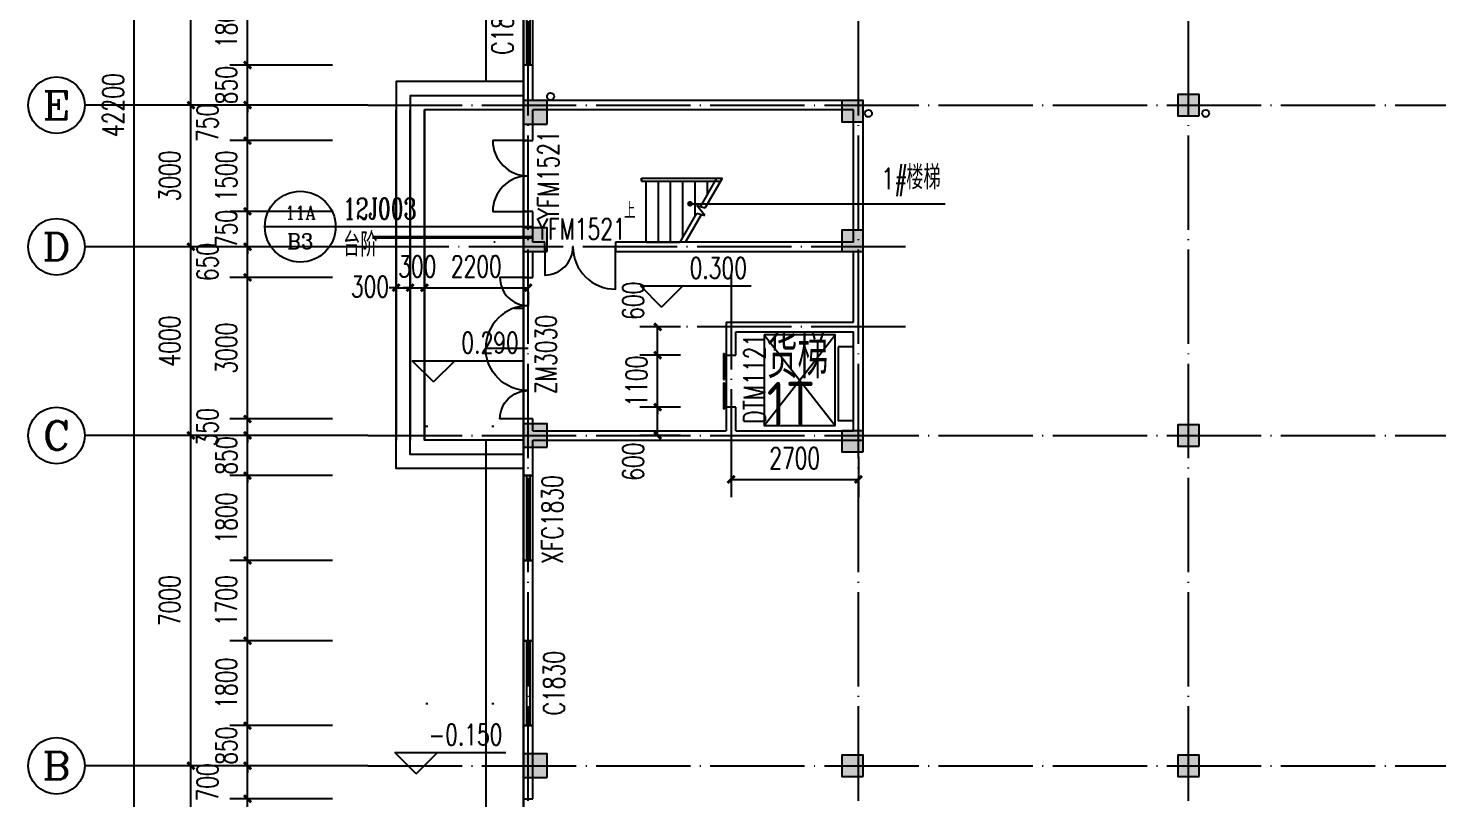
# Model space of a CAD drawing. Extents: x -4747 to 1060961, y -766984 to 396631.
# Drawn here: x 467945 to 497830, y -363 to 15968 of the extents above; entities that cross this region are included whole.
import ezdxf
from ezdxf.enums import TextEntityAlignment as Align

# ---------------------------------------------------------------- set-up
doc = ezdxf.new("R2010")
doc.units = 0
doc.header["$LTSCALE"] = 1000
doc.header["$MEASUREMENT"] = 0
doc.linetypes.add('DOTE', pattern=[2.42, 2, -0.2, 0.02, -0.2])
doc.layers.get('0').update_dxf_attribs({"linetype": 'CONTINUOUS'})
doc.layers.get('DEFPOINTS').update_dxf_attribs({"linetype": 'CONTINUOUS'})
for name, color, linetype in [('AXIS', 3, 'CONTINUOUS'), ('AXIS_TEXT', 7, 'CONTINUOUS'), ('DIM_ELEV', 3, 'CONTINUOUS'), ('DIM_IDEN', 3, 'CONTINUOUS'), ('DIM_LEAD', 3, 'CONTINUOUS'), ('DIM_SYMB', 3, 'CONTINUOUS'), ('DOTE', 1, 'DOTE'), ('PUB_DIM', 3, 'CONTINUOUS'), ('PUB_TEXT', 7, 'CONTINUOUS'), ('STAIR', 2, 'CONTINUOUS'), ('WALL', 6, 'CONTINUOUS'), ('WINDOW', 4, 'CONTINUOUS'), ('WINDOW_TEXT', 7, 'CONTINUOUS'), ('剖面填充', 147, 'CONTINUOUS'), ('散水', 2, 'CONTINUOUS'), ('柱', 2, 'CONTINUOUS'), ('柱涂实', 54, 'CONTINUOUS'), ('栏杆', 56, 'CONTINUOUS'), ('立面轮廓线', 3, 'CONTINUOUS'), ('雨水管', 2, 'CONTINUOUS'), ('面积计算', 7, 'CONTINUOUS')]:
    doc.layers.add(name, color=color, linetype=linetype)
doc.styles.add('_TCH_AXIS', font='COMPLEX', dxfattribs={"bigfont": 'GBCBIG'})
doc.styles.add('_TCH_DIM', font='SIMPLEX', dxfattribs={"bigfont": 'GBCBIG'})
doc.styles.add('_TCH_LABEL', font='COMPLEX', dxfattribs={"bigfont": 'GBCBIG'})
doc.styles.add('_TCH_WINDOW', font='SIMPLEX', dxfattribs={"height": 3.5, "bigfont": 'GBCBIG'})
doc.styles.add('COMPLEX', font='complex_.ttf')
doc.styles.add('DIM_FONT', font='SIMPLEX', dxfattribs={"width": 0.7, "bigfont": 'GBCBIG'})
doc.styles.get("Standard").update_dxf_attribs({"font": 'gbenor.shx', "bigfont": 'gbcbig.shx'})
doc.dimstyles.new('DIMN150', dxfattribs={"dimscale": 1.5, "dimtxt": 300, "dimasz": 100, "dimexe": 250, "dimexo": 300, "dimgap": 150, "dimtad": 1, "dimdec": 0, "dimzin": 0, "dimtxsty": 'DIM_FONT', "dimblk": 'ARCHTICK', "dimcen": 0.09, "dimclrt": 7, "dimazin": 3, "dimtfac": 1, "dimtdec": 0, "dimtix": 1, "dimtmove": 0, "dimatfit": 3, "dimtolj": 1, "dimtzin": 0})

# ---------------------------------------------------------------- blocks, each defined once
blk = doc.blocks.new('A$C22EA1380')
at = {"layer": '柱涂实'}
for points in [[(14325, 20875), (14325, 21325), (13875, 21325), (13875, 20875)], [(500, 20700), (500, 21200), (0, 21200), (0, 20700)], [(7200, 20750), (7200, 21200), (6750, 21200), (6750, 20750)], [(500, 18000), (500, 18500), (0, 18500), (0, 18000)], [(7200, 18000), (7200, 18450), (6750, 18450), (6750, 18000)], [(500, 13850), (500, 14350), (0, 14350), (0, 13850)], [(7200, 13750), (7200, 14200), (6750, 14200), (6750, 13750)], [(14325, 13875), (14325, 14325), (13875, 14325), (13875, 13875)], [(500, 6850), (500, 7350), (0, 7350), (0, 6850)], [(7200, 6875), (7200, 7325), (6750, 7325), (6750, 6875)], [(14325, 6875), (14325, 7325), (13875, 7325), (13875, 6875)]]:
    blk.add_hatch(color=256, dxfattribs=at).paths.add_polyline_path(points)
at = {"layer": '柱'}
for points in [[(14325, 20875), (14325, 21325), (13875, 21325), (13875, 20875)], [(500, 20700), (500, 21200), (0, 21200), (0, 20700)], [(7200, 20750), (7200, 21200), (6750, 21200), (6750, 20750)], [(500, 18000), (500, 18500), (0, 18500), (0, 18000)], [(7200, 18000), (7200, 18450), (6750, 18450), (6750, 18000)], [(500, 13850), (500, 14350), (0, 14350), (0, 13850)], [(7200, 13750), (7200, 14200), (6750, 14200), (6750, 13750)], [(14325, 13875), (14325, 14325), (13875, 14325), (13875, 13875)], [(500, 6850), (500, 7350), (0, 7350), (0, 6850)], [(7200, 6875), (7200, 7325), (6750, 7325), (6750, 6875)], [(14325, 6875), (14325, 7325), (13875, 7325), (13875, 6875)]]:
    blk.add_lwpolyline(points, close=True, dxfattribs=at)
at = {"layer": '柱涂实', "linetype": 'CONTINUOUS'}
for points in [[(14325, 20875), (14325, 21325), (13875, 21325), (13875, 20875)], [(500, 20700), (500, 21200), (0, 21200), (0, 20700)], [(7200, 20750), (7200, 21200), (6750, 21200), (6750, 20750)], [(500, 18000), (500, 18500), (0, 18500), (0, 18000)], [(7200, 18000), (7200, 18450), (6750, 18450), (6750, 18000)], [(500, 13850), (500, 14350), (0, 14350), (0, 13850)], [(7200, 13750), (7200, 14200), (6750, 14200), (6750, 13750)], [(14325, 13875), (14325, 14325), (13875, 14325), (13875, 13875)], [(500, 6850), (500, 7350), (0, 7350), (0, 6850)], [(7200, 6875), (7200, 7325), (6750, 7325), (6750, 6875)], [(14325, 6875), (14325, 7325), (13875, 7325), (13875, 6875)]]:
    blk.add_lwpolyline(points, close=True, dxfattribs=at)
blk = doc.blocks.new('_ARCHTICK')
at = {"color": 0, "linetype": 'BYBLOCK', "const_width": 0.4}
blk.add_lwpolyline([(-0.5, -0.5), (0.5, 0.5)], dxfattribs=at)
blk = doc.blocks.new('*D972')
at = {"layer": 'DEFPOINTS', "color": 0}
for p in [(475745, 10832), (476045, 10832), (476045, 10469)]:
    blk.add_point(p, dxfattribs=at)
at = {"layer": 'PUB_DIM', "color": 0}
for p, q in [((475745, 10469), (475595, 10469)), ((475745, 10469), (476045, 10469)), ((476045, 10469), (476195, 10469)), ((475745, 10382), (475745, 10094)), ((476045, 10382), (476045, 10094))]:
    blk.add_line(p, q, dxfattribs=at)
at = {"layer": 'PUB_DIM', "color": 0, "xscale": 150, "yscale": 150, "zscale": 150}
blk.add_blockref('_ARCHTICK', (475745, 10469), dxfattribs=at)
at = {"layer": 'PUB_DIM', "color": 0, "xscale": 150, "yscale": 150, "zscale": 150, "rotation": 180}
blk.add_blockref('_ARCHTICK', (476045, 10469), dxfattribs=at)
at = {"layer": 'PUB_DIM', "color": 7, "insert": (475190, 10490), "char_height": 450, "attachment_point": 5, "style": 'DIM_FONT'}
blk.add_mtext('\\A1;300', dxfattribs=at)
blk = doc.blocks.new('*D973')
at = {"layer": 'DEFPOINTS', "color": 0}
for p in [(476045, 10832), (476345, 10832), (476345, 10469)]:
    blk.add_point(p, dxfattribs=at)
at = {"layer": 'PUB_DIM', "color": 0}
for p, q in [((476045, 10469), (475895, 10469)), ((476045, 10469), (476345, 10469)), ((476345, 10469), (476495, 10469)), ((476045, 10382), (476045, 10094)), ((476345, 10382), (476345, 10094))]:
    blk.add_line(p, q, dxfattribs=at)
at = {"layer": 'PUB_DIM', "color": 0, "xscale": 150, "yscale": 150, "zscale": 150}
blk.add_blockref('_ARCHTICK', (476045, 10469), dxfattribs=at)
at = {"layer": 'PUB_DIM', "color": 0, "xscale": 150, "yscale": 150, "zscale": 150, "rotation": 180}
blk.add_blockref('_ARCHTICK', (476345, 10469), dxfattribs=at)
at = {"layer": 'PUB_DIM', "color": 7, "insert": (476195, 10919), "char_height": 450, "attachment_point": 5, "style": 'DIM_FONT'}
blk.add_mtext('\\A1;300', dxfattribs=at)
blk = doc.blocks.new('*D974')
at = {"layer": 'DEFPOINTS', "color": 0}
for p in [(476345, 10832), (478545, 10832), (478545, 10469)]:
    blk.add_point(p, dxfattribs=at)
at = {"layer": 'PUB_DIM', "color": 0}
for p, q in [((476345, 10469), (478545, 10469)), ((476345, 10382), (476345, 10094)), ((478545, 10382), (478545, 10094))]:
    blk.add_line(p, q, dxfattribs=at)
at = {"layer": 'PUB_DIM', "color": 0, "xscale": 150, "yscale": 150, "zscale": 150, "rotation": 180}
blk.add_blockref('_ARCHTICK', (476345, 10469), dxfattribs=at)
at = {"layer": 'PUB_DIM', "color": 0, "xscale": 150, "yscale": 150, "zscale": 150}
blk.add_blockref('_ARCHTICK', (478545, 10469), dxfattribs=at)
at = {"layer": 'PUB_DIM', "color": 7, "insert": (477445, 10919), "char_height": 450, "attachment_point": 5, "style": 'DIM_FONT'}
blk.add_mtext('\\A1;2200', dxfattribs=at)
blk = doc.blocks.new('*D1470')
at = {"layer": 'DEFPOINTS', "color": 0}
for p in [(472595, -363), (474845, -363), (474845, -2163)]:
    blk.add_point(p, dxfattribs=at)
at = {"layer": 'PUB_DIM', "color": 0}
for p, q in [((474395, -363), (472220, -363)), ((472595, -2163), (472595, -363)), ((474395, -2163), (472220, -2163))]:
    blk.add_line(p, q, dxfattribs=at)
at = {"layer": 'PUB_DIM', "color": 0, "xscale": 150, "yscale": 150, "zscale": 150}
for p, rotation in [((472595, -363), 90), ((472595, -2163), 270)]:
    blk.add_blockref('_ARCHTICK', p, dxfattribs=dict(at, rotation=rotation))
at = {"layer": 'PUB_DIM', "color": 7, "insert": (472145, -1263), "char_height": 450, "attachment_point": 5, "rotation": 90, "style": 'DIM_FONT'}
blk.add_mtext('\\A1;1800', dxfattribs=at)
blk = doc.blocks.new('*D1471')
at = {"layer": 'DEFPOINTS', "color": 0}
for p in [(472595, 337), (474845, 337), (474845, -363)]:
    blk.add_point(p, dxfattribs=at)
at = {"layer": 'PUB_DIM', "color": 0}
for p, q in [((474395, 337), (472220, 337)), ((472595, -363), (472595, 337)), ((474395, -363), (472220, -363))]:
    blk.add_line(p, q, dxfattribs=at)
at = {"layer": 'PUB_DIM', "color": 0, "xscale": 150, "yscale": 150, "zscale": 150}
for p, rotation in [((472595, 337), 90), ((472595, -363), 270)]:
    blk.add_blockref('_ARCHTICK', p, dxfattribs=dict(at, rotation=rotation))
at = {"layer": 'PUB_DIM', "color": 7, "insert": (471744, -13), "char_height": 450, "attachment_point": 5, "rotation": 90, "style": 'DIM_FONT'}
blk.add_mtext('\\A1;700', dxfattribs=at)
blk = doc.blocks.new('*D1472')
at = {"layer": 'DEFPOINTS', "color": 0}
for p in [(472595, 1187), (474845, 1187), (474845, 337)]:
    blk.add_point(p, dxfattribs=at)
at = {"layer": 'PUB_DIM', "color": 0}
for p, q in [((472595, 1187), (472595, 1337)), ((474395, 1187), (472220, 1187)), ((472595, 337), (472595, 1187)), ((474395, 337), (472220, 337)), ((472595, 337), (472595, 187))]:
    blk.add_line(p, q, dxfattribs=at)
at = {"layer": 'PUB_DIM', "color": 0, "xscale": 150, "yscale": 150, "zscale": 150}
for p, rotation in [((472595, 1187), 270), ((472595, 337), 90)]:
    blk.add_blockref('_ARCHTICK', p, dxfattribs=dict(at, rotation=rotation))
at = {"layer": 'PUB_DIM', "color": 7, "insert": (472145, 762), "char_height": 450, "attachment_point": 5, "rotation": 90, "style": 'DIM_FONT'}
blk.add_mtext('\\A1;850', dxfattribs=at)
blk = doc.blocks.new('*D1473')
at = {"layer": 'DEFPOINTS', "color": 0}
for p in [(472595, 2987), (474845, 2987), (474845, 1187)]:
    blk.add_point(p, dxfattribs=at)
at = {"layer": 'PUB_DIM', "color": 0}
for p, q in [((474395, 2987), (472220, 2987)), ((472595, 1187), (472595, 2987)), ((474395, 1187), (472220, 1187))]:
    blk.add_line(p, q, dxfattribs=at)
at = {"layer": 'PUB_DIM', "color": 0, "xscale": 150, "yscale": 150, "zscale": 150}
for p, rotation in [((472595, 2987), 90), ((472595, 1187), 270)]:
    blk.add_blockref('_ARCHTICK', p, dxfattribs=dict(at, rotation=rotation))
at = {"layer": 'PUB_DIM', "color": 7, "insert": (472145, 2087), "char_height": 450, "attachment_point": 5, "rotation": 90, "style": 'DIM_FONT'}
blk.add_mtext('\\A1;1800', dxfattribs=at)
blk = doc.blocks.new('*D1474')
at = {"layer": 'DEFPOINTS', "color": 0}
for p in [(472595, 4687), (474845, 4687), (474845, 2987)]:
    blk.add_point(p, dxfattribs=at)
at = {"layer": 'PUB_DIM', "color": 0}
for p, q in [((474395, 4687), (472220, 4687)), ((472595, 2987), (472595, 4687)), ((474395, 2987), (472220, 2987))]:
    blk.add_line(p, q, dxfattribs=at)
at = {"layer": 'PUB_DIM', "color": 0, "xscale": 150, "yscale": 150, "zscale": 150}
for p, rotation in [((472595, 4687), 90), ((472595, 2987), 270)]:
    blk.add_blockref('_ARCHTICK', p, dxfattribs=dict(at, rotation=rotation))
at = {"layer": 'PUB_DIM', "color": 7, "insert": (472145, 3837), "char_height": 450, "attachment_point": 5, "rotation": 90, "style": 'DIM_FONT'}
blk.add_mtext('\\A1;1700', dxfattribs=at)
blk = doc.blocks.new('*D1475')
at = {"layer": 'DEFPOINTS', "color": 0}
for p in [(472595, 6487), (474845, 6487), (474845, 4687)]:
    blk.add_point(p, dxfattribs=at)
at = {"layer": 'PUB_DIM', "color": 0}
for p, q in [((474395, 6487), (472220, 6487)), ((472595, 4687), (472595, 6487)), ((474395, 4687), (472220, 4687))]:
    blk.add_line(p, q, dxfattribs=at)
at = {"layer": 'PUB_DIM', "color": 0, "xscale": 150, "yscale": 150, "zscale": 150}
for p, rotation in [((472595, 6487), 90), ((472595, 4687), 270)]:
    blk.add_blockref('_ARCHTICK', p, dxfattribs=dict(at, rotation=rotation))
at = {"layer": 'PUB_DIM', "color": 7, "insert": (472145, 5587), "char_height": 450, "attachment_point": 5, "rotation": 90, "style": 'DIM_FONT'}
blk.add_mtext('\\A1;1800', dxfattribs=at)
blk = doc.blocks.new('*D1476')
at = {"layer": 'DEFPOINTS', "color": 0}
for p in [(472595, 7337), (474845, 7337), (474845, 6487)]:
    blk.add_point(p, dxfattribs=at)
at = {"layer": 'PUB_DIM', "color": 0}
for p, q in [((472595, 7337), (472595, 7487)), ((474395, 7337), (472220, 7337)), ((472595, 6487), (472595, 7337)), ((474395, 6487), (472220, 6487)), ((472595, 6487), (472595, 6337))]:
    blk.add_line(p, q, dxfattribs=at)
at = {"layer": 'PUB_DIM', "color": 0, "xscale": 150, "yscale": 150, "zscale": 150}
for p, rotation in [((472595, 7337), 270), ((472595, 6487), 90)]:
    blk.add_blockref('_ARCHTICK', p, dxfattribs=dict(at, rotation=rotation))
at = {"layer": 'PUB_DIM', "color": 7, "insert": (472145, 6912), "char_height": 450, "attachment_point": 5, "rotation": 90, "style": 'DIM_FONT'}
blk.add_mtext('\\A1;850', dxfattribs=at)
blk = doc.blocks.new('*D1477')
at = {"layer": 'DEFPOINTS', "color": 0}
for p in [(472595, 7687), (474845, 7687), (474845, 7337)]:
    blk.add_point(p, dxfattribs=at)
at = {"layer": 'PUB_DIM', "color": 0}
for p, q in [((472595, 7687), (472595, 7837)), ((474395, 7687), (472220, 7687)), ((472595, 7337), (472595, 7687)), ((474395, 7337), (472220, 7337)), ((472595, 7337), (472595, 7187))]:
    blk.add_line(p, q, dxfattribs=at)
at = {"layer": 'PUB_DIM', "color": 0, "xscale": 150, "yscale": 150, "zscale": 150}
for p, rotation in [((472595, 7687), 270), ((472595, 7337), 90)]:
    blk.add_blockref('_ARCHTICK', p, dxfattribs=dict(at, rotation=rotation))
at = {"layer": 'PUB_DIM', "color": 7, "insert": (471744, 7512), "char_height": 450, "attachment_point": 5, "rotation": 90, "style": 'DIM_FONT'}
blk.add_mtext('\\A1;350', dxfattribs=at)
blk = doc.blocks.new('*D1478')
at = {"layer": 'DEFPOINTS', "color": 0}
for p in [(472595, 10687), (474845, 10687), (474845, 7687)]:
    blk.add_point(p, dxfattribs=at)
at = {"layer": 'PUB_DIM', "color": 0}
for p, q in [((474395, 10687), (472220, 10687)), ((472595, 7687), (472595, 10687)), ((474395, 7687), (472220, 7687))]:
    blk.add_line(p, q, dxfattribs=at)
at = {"layer": 'PUB_DIM', "color": 0, "xscale": 150, "yscale": 150, "zscale": 150}
for p, rotation in [((472595, 10687), 90), ((472595, 7687), 270)]:
    blk.add_blockref('_ARCHTICK', p, dxfattribs=dict(at, rotation=rotation))
at = {"layer": 'PUB_DIM', "color": 7, "insert": (472145, 9187), "char_height": 450, "attachment_point": 5, "rotation": 90, "style": 'DIM_FONT'}
blk.add_mtext('\\A1;3000', dxfattribs=at)
blk = doc.blocks.new('*D1479')
at = {"layer": 'DEFPOINTS', "color": 0}
for p in [(472595, 11337), (474845, 11337), (474845, 10687)]:
    blk.add_point(p, dxfattribs=at)
at = {"layer": 'PUB_DIM', "color": 0}
for p, q in [((474395, 11337), (472220, 11337)), ((472595, 10687), (472595, 11337)), ((474395, 10687), (472220, 10687))]:
    blk.add_line(p, q, dxfattribs=at)
at = {"layer": 'PUB_DIM', "color": 0, "xscale": 150, "yscale": 150, "zscale": 150}
for p, rotation in [((472595, 11337), 90), ((472595, 10687), 270)]:
    blk.add_blockref('_ARCHTICK', p, dxfattribs=dict(at, rotation=rotation))
at = {"layer": 'PUB_DIM', "color": 7, "insert": (471744, 11012), "char_height": 450, "attachment_point": 5, "rotation": 90, "style": 'DIM_FONT'}
blk.add_mtext('\\A1;650', dxfattribs=at)
blk = doc.blocks.new('*D1480')
at = {"layer": 'DEFPOINTS', "color": 0}
for p in [(472595, 12087), (474845, 12087), (474845, 11337)]:
    blk.add_point(p, dxfattribs=at)
at = {"layer": 'PUB_DIM', "color": 0}
for p, q in [((474395, 12087), (472220, 12087)), ((472595, 12087), (472595, 12237)), ((472595, 11337), (472595, 12087)), ((474395, 11337), (472220, 11337)), ((472595, 11337), (472595, 11187))]:
    blk.add_line(p, q, dxfattribs=at)
at = {"layer": 'PUB_DIM', "color": 0, "xscale": 150, "yscale": 150, "zscale": 150}
for p, rotation in [((472595, 12087), 270), ((472595, 11337), 90)]:
    blk.add_blockref('_ARCHTICK', p, dxfattribs=dict(at, rotation=rotation))
at = {"layer": 'PUB_DIM', "color": 7, "insert": (472145, 11712), "char_height": 450, "attachment_point": 5, "rotation": 90, "style": 'DIM_FONT'}
blk.add_mtext('\\A1;750', dxfattribs=at)
blk = doc.blocks.new('*D1481')
at = {"layer": 'DEFPOINTS', "color": 0}
for p in [(472595, 13587), (474845, 13587), (474845, 12087)]:
    blk.add_point(p, dxfattribs=at)
at = {"layer": 'PUB_DIM', "color": 0}
for p, q in [((474395, 13587), (472220, 13587)), ((472595, 12087), (472595, 13587)), ((474395, 12087), (472220, 12087))]:
    blk.add_line(p, q, dxfattribs=at)
at = {"layer": 'PUB_DIM', "color": 0, "xscale": 150, "yscale": 150, "zscale": 150}
for p, rotation in [((472595, 13587), 90), ((472595, 12087), 270)]:
    blk.add_blockref('_ARCHTICK', p, dxfattribs=dict(at, rotation=rotation))
at = {"layer": 'PUB_DIM', "color": 7, "insert": (472145, 12837), "char_height": 450, "attachment_point": 5, "rotation": 90, "style": 'DIM_FONT'}
blk.add_mtext('\\A1;1500', dxfattribs=at)
blk = doc.blocks.new('*D1482')
at = {"layer": 'DEFPOINTS', "color": 0}
for p in [(472595, 14337), (474845, 14337), (474845, 13587)]:
    blk.add_point(p, dxfattribs=at)
at = {"layer": 'PUB_DIM', "color": 0}
for p, q in [((474395, 14337), (472220, 14337)), ((472595, 13587), (472595, 14337)), ((474395, 13587), (472220, 13587))]:
    blk.add_line(p, q, dxfattribs=at)
at = {"layer": 'PUB_DIM', "color": 0, "xscale": 150, "yscale": 150, "zscale": 150}
for p, rotation in [((472595, 14337), 90), ((472595, 13587), 270)]:
    blk.add_blockref('_ARCHTICK', p, dxfattribs=dict(at, rotation=rotation))
at = {"layer": 'PUB_DIM', "color": 7, "insert": (471744, 13962), "char_height": 450, "attachment_point": 5, "rotation": 90, "style": 'DIM_FONT'}
blk.add_mtext('\\A1;750', dxfattribs=at)
blk = doc.blocks.new('*D1483')
at = {"layer": 'DEFPOINTS', "color": 0}
for p in [(472595, 15187), (474845, 15187), (474845, 14337)]:
    blk.add_point(p, dxfattribs=at)
at = {"layer": 'PUB_DIM', "color": 0}
for p, q in [((472595, 15187), (472595, 15337)), ((474395, 15187), (472220, 15187)), ((472595, 14337), (472595, 15187)), ((474395, 14337), (472220, 14337)), ((472595, 14337), (472595, 14187))]:
    blk.add_line(p, q, dxfattribs=at)
at = {"layer": 'PUB_DIM', "color": 0, "xscale": 150, "yscale": 150, "zscale": 150}
for p, rotation in [((472595, 15187), 270), ((472595, 14337), 90)]:
    blk.add_blockref('_ARCHTICK', p, dxfattribs=dict(at, rotation=rotation))
at = {"layer": 'PUB_DIM', "color": 7, "insert": (472145, 14762), "char_height": 450, "attachment_point": 5, "rotation": 90, "style": 'DIM_FONT'}
blk.add_mtext('\\A1;850', dxfattribs=at)
blk = doc.blocks.new('*D1484')
at = {"layer": 'DEFPOINTS', "color": 0}
for p in [(472595, 16987), (474845, 16987), (474845, 15187)]:
    blk.add_point(p, dxfattribs=at)
at = {"layer": 'PUB_DIM', "color": 0}
for p, q in [((474395, 16987), (472220, 16987)), ((472595, 15187), (472595, 16987)), ((474395, 15187), (472220, 15187))]:
    blk.add_line(p, q, dxfattribs=at)
at = {"layer": 'PUB_DIM', "color": 0, "xscale": 150, "yscale": 150, "zscale": 150}
for p, rotation in [((472595, 16987), 90), ((472595, 15187), 270)]:
    blk.add_blockref('_ARCHTICK', p, dxfattribs=dict(at, rotation=rotation))
at = {"layer": 'PUB_DIM', "color": 7, "insert": (472145, 16087), "char_height": 450, "attachment_point": 5, "rotation": 90, "style": 'DIM_FONT'}
blk.add_mtext('\\A1;1800', dxfattribs=at)
blk = doc.blocks.new('*D1577')
at = {"layer": 'AXIS', "color": 0}
for p, q in [((474695, 337), (471020, 337)), ((471395, -6663), (471395, 337)), ((474695, -6663), (471020, -6663))]:
    blk.add_line(p, q, dxfattribs=at)
at = {"layer": 'DEFPOINTS', "color": 0}
for p in [(471395, 337), (475145, 337), (475145, -6663)]:
    blk.add_point(p, dxfattribs=at)
at = {"layer": 'AXIS', "color": 0, "xscale": 150, "yscale": 150, "zscale": 150}
for p, rotation in [((471395, 337), 90), ((471395, -6663), 270)]:
    blk.add_blockref('_ARCHTICK', p, dxfattribs=dict(at, rotation=rotation))
at = {"layer": 'AXIS', "color": 7, "insert": (470945, -3163), "char_height": 450, "attachment_point": 5, "rotation": 90, "style": 'DIM_FONT'}
blk.add_mtext('\\A1;7000', dxfattribs=at)
blk = doc.blocks.new('*D1578')
at = {"layer": 'AXIS', "color": 0}
for p, q in [((474695, 7337), (471020, 7337)), ((471395, 337), (471395, 7337)), ((474695, 337), (471020, 337))]:
    blk.add_line(p, q, dxfattribs=at)
at = {"layer": 'DEFPOINTS', "color": 0}
for p in [(471395, 7337), (475145, 7337), (475145, 337)]:
    blk.add_point(p, dxfattribs=at)
at = {"layer": 'AXIS', "color": 0, "xscale": 150, "yscale": 150, "zscale": 150}
for p, rotation in [((471395, 7337), 90), ((471395, 337), 270)]:
    blk.add_blockref('_ARCHTICK', p, dxfattribs=dict(at, rotation=rotation))
at = {"layer": 'AXIS', "color": 7, "insert": (470945, 3837), "char_height": 450, "attachment_point": 5, "rotation": 90, "style": 'DIM_FONT'}
blk.add_mtext('\\A1;7000', dxfattribs=at)
blk = doc.blocks.new('*D1579')
at = {"layer": 'AXIS', "color": 0}
for p, q in [((474695, 11337), (471020, 11337)), ((471395, 7337), (471395, 11337)), ((474695, 7337), (471020, 7337))]:
    blk.add_line(p, q, dxfattribs=at)
at = {"layer": 'DEFPOINTS', "color": 0}
for p in [(471395, 11337), (475145, 11337), (475145, 7337)]:
    blk.add_point(p, dxfattribs=at)
at = {"layer": 'AXIS', "color": 0, "xscale": 150, "yscale": 150, "zscale": 150}
for p, rotation in [((471395, 11337), 90), ((471395, 7337), 270)]:
    blk.add_blockref('_ARCHTICK', p, dxfattribs=dict(at, rotation=rotation))
at = {"layer": 'AXIS', "color": 7, "insert": (470945, 9337), "char_height": 450, "attachment_point": 5, "rotation": 90, "style": 'DIM_FONT'}
blk.add_mtext('\\A1;4000', dxfattribs=at)
blk = doc.blocks.new('*D1580')
at = {"layer": 'AXIS', "color": 0}
for p, q in [((474695, 14337), (471020, 14337)), ((471395, 11337), (471395, 14337)), ((474695, 11337), (471020, 11337))]:
    blk.add_line(p, q, dxfattribs=at)
at = {"layer": 'DEFPOINTS', "color": 0}
for p in [(471395, 14337), (475145, 14337), (475145, 11337)]:
    blk.add_point(p, dxfattribs=at)
at = {"layer": 'AXIS', "color": 0, "xscale": 150, "yscale": 150, "zscale": 150}
for p, rotation in [((471395, 14337), 90), ((471395, 11337), 270)]:
    blk.add_blockref('_ARCHTICK', p, dxfattribs=dict(at, rotation=rotation))
at = {"layer": 'AXIS', "color": 7, "insert": (470945, 12837), "char_height": 450, "attachment_point": 5, "rotation": 90, "style": 'DIM_FONT'}
blk.add_mtext('\\A1;3000', dxfattribs=at)
blk = doc.blocks.new('*D1581')
at = {"layer": 'AXIS', "color": 0}
for p, q in [((474695, 21337), (471020, 21337)), ((471395, 14337), (471395, 21337)), ((474695, 14337), (471020, 14337))]:
    blk.add_line(p, q, dxfattribs=at)
at = {"layer": 'DEFPOINTS', "color": 0}
for p in [(471395, 21337), (475145, 21337), (475145, 14337)]:
    blk.add_point(p, dxfattribs=at)
at = {"layer": 'AXIS', "color": 0, "xscale": 150, "yscale": 150, "zscale": 150}
for p, rotation in [((471395, 21337), 90), ((471395, 14337), 270)]:
    blk.add_blockref('_ARCHTICK', p, dxfattribs=dict(at, rotation=rotation))
at = {"layer": 'AXIS', "color": 7, "insert": (470945, 17837), "char_height": 450, "attachment_point": 5, "rotation": 90, "style": 'DIM_FONT'}
blk.add_mtext('\\A1;7000', dxfattribs=at)
blk = doc.blocks.new('*D1585')
at = {"layer": 'AXIS', "color": 0}
for p, q in [((474395, 35437), (469820, 35437)), ((470195, -6763), (470195, 35437)), ((474395, -6763), (469820, -6763))]:
    blk.add_line(p, q, dxfattribs=at)
at = {"layer": 'DEFPOINTS', "color": 0}
for p in [(470195, 35437), (474845, 35437), (474845, -6763)]:
    blk.add_point(p, dxfattribs=at)
at = {"layer": 'AXIS', "color": 0, "xscale": 150, "yscale": 150, "zscale": 150}
for p, rotation in [((470195, 35437), 90), ((470195, -6763), 270)]:
    blk.add_blockref('_ARCHTICK', p, dxfattribs=dict(at, rotation=rotation))
at = {"layer": 'AXIS', "color": 7, "insert": (469745, 14337), "char_height": 450, "attachment_point": 5, "rotation": 90, "style": 'DIM_FONT'}
blk.add_mtext('\\A1;42200', dxfattribs=at)
blk = doc.blocks.new('*D1621')
at = {"layer": 'DEFPOINTS', "color": 0}
for p in [(482845, 7337), (485545, 7337), (485545, 6407)]:
    blk.add_point(p, dxfattribs=at)
at = {"layer": 'PUB_DIM', "color": 0}
for p, q in [((482845, 6887), (482845, 6032)), ((485545, 6887), (485545, 6032)), ((482845, 6407), (485545, 6407))]:
    blk.add_line(p, q, dxfattribs=at)
at = {"layer": 'PUB_DIM', "color": 0, "xscale": 150, "yscale": 150, "zscale": 150, "rotation": 180}
blk.add_blockref('_ARCHTICK', (482845, 6407), dxfattribs=at)
at = {"layer": 'PUB_DIM', "color": 0, "xscale": 150, "yscale": 150, "zscale": 150}
blk.add_blockref('_ARCHTICK', (485545, 6407), dxfattribs=at)
at = {"layer": 'PUB_DIM', "color": 7, "insert": (484195, 6857), "char_height": 450, "attachment_point": 5, "style": 'DIM_FONT'}
blk.add_mtext('\\A1;2700', dxfattribs=at)
blk = doc.blocks.new('*D1622')
at = {"layer": 'DEFPOINTS', "color": 0}
for p in [(481290, 7937), (482227, 7937), (482227, 7337)]:
    blk.add_point(p, dxfattribs=at)
at = {"layer": 'PUB_DIM', "color": 0}
for p, q in [((481777, 7937), (480915, 7937)), ((481290, 7337), (481290, 7937)), ((481777, 7337), (480915, 7337))]:
    blk.add_line(p, q, dxfattribs=at)
at = {"layer": 'PUB_DIM', "color": 0, "xscale": 150, "yscale": 150, "zscale": 150}
for p, rotation in [((481290, 7937), 90), ((481290, 7337), 270)]:
    blk.add_blockref('_ARCHTICK', p, dxfattribs=dict(at, rotation=rotation))
at = {"layer": 'PUB_DIM', "color": 7, "insert": (480773, 6782), "char_height": 450, "attachment_point": 5, "rotation": 90, "style": 'DIM_FONT'}
blk.add_mtext('\\A1;600', dxfattribs=at)
blk = doc.blocks.new('*D1623')
at = {"layer": 'DEFPOINTS', "color": 0}
for p in [(481290, 9037), (482227, 9037), (482227, 7937)]:
    blk.add_point(p, dxfattribs=at)
at = {"layer": 'PUB_DIM', "color": 0}
for p, q in [((481777, 9037), (480915, 9037)), ((481290, 9037), (481290, 9187)), ((481290, 7937), (481290, 9037)), ((481777, 7937), (480915, 7937)), ((481290, 7937), (481290, 7787))]:
    blk.add_line(p, q, dxfattribs=at)
at = {"layer": 'PUB_DIM', "color": 0, "xscale": 150, "yscale": 150, "zscale": 150}
for p, rotation in [((481290, 9037), 270), ((481290, 7937), 90)]:
    blk.add_blockref('_ARCHTICK', p, dxfattribs=dict(at, rotation=rotation))
at = {"layer": 'PUB_DIM', "color": 7, "insert": (480840, 8487), "char_height": 450, "attachment_point": 5, "rotation": 90, "style": 'DIM_FONT'}
blk.add_mtext('\\A1;1100', dxfattribs=at)
blk = doc.blocks.new('*D1624')
at = {"layer": 'DEFPOINTS', "color": 0}
for p in [(481290, 9637), (482227, 9637), (482227, 9037)]:
    blk.add_point(p, dxfattribs=at)
at = {"layer": 'PUB_DIM', "color": 0}
for p, q in [((481777, 9637), (480915, 9637)), ((481290, 9037), (481290, 9637)), ((481777, 9037), (480915, 9037))]:
    blk.add_line(p, q, dxfattribs=at)
at = {"layer": 'PUB_DIM', "color": 0, "xscale": 150, "yscale": 150, "zscale": 150}
for p, rotation in [((481290, 9637), 90), ((481290, 9037), 270)]:
    blk.add_blockref('_ARCHTICK', p, dxfattribs=dict(at, rotation=rotation))
at = {"layer": 'PUB_DIM', "color": 7, "insert": (480773, 10192), "char_height": 450, "attachment_point": 5, "rotation": 90, "style": 'DIM_FONT'}
blk.add_mtext('\\A1;600', dxfattribs=at)
blk = doc.blocks.new('$DORLIB2D$00000127')
at = {"color": 0, "linetype": 'CONTINUOUS'}
for p, q in [((-0.033, 0.795, -93.75), (-0.533, 0.795, -93.75)), ((-0.533, 0.795, -93.75), (-0.533, 0.69, -93.75)), ((-0.033, 0.69, -93.75), (-0.533, 0.69, -93.75)), ((-0.033, 0.795, -93.75), (-0.033, 0.69, -93.75)), ((0.033, 0.795, -93.75), (0.033, 0.69, -93.75)), ((0.533, 0.795, -93.75), (0.033, 0.795, -93.75)), ((0.533, 0.69, -93.75), (0.033, 0.69, -93.75)), ((0.533, 0.795, -93.75), (0.533, 0.69, -93.75)), ((0.5, 0.5, -93.75), (-0.5, 0.5, -93.75))]:
    blk.add_line(p, q, dxfattribs=at)
blk = doc.blocks.new('$WINLIB2D$00000001')
at = {"color": 0}
for points in [[(-0.5, 0.5), (-0.5, -0.5)], [(-0.5, 0.5), (0.5, 0.5)], [(0.5, -0.5), (0.5, 0.5)], [(0.5, 0.167), (-0.5, 0.167)], [(0.5, -0.167), (-0.5, -0.167)], [(-0.5, -0.5), (0.5, -0.5)]]:
    blk.add_lwpolyline(points, dxfattribs=at)
blk = doc.blocks.new('_AXISO')
blk.add_circle((0, 0), 0.5)
at = {"layer": 'AXIS_TEXT', "style": 'COMPLEX', "width": 1.041667}
blk.add_attdef('A', text='', height=0.56, dxfattribs=at).set_placement((-0.25, -0.28), (0.25, -0.28), align=Align.FIT)

msp = doc.modelspace()

# ---------------------------------------------------------------- linework, layer by layer
at = {"layer": 'AXIS'}
for p, q in [((475144.9, 14337), (469144.9, 14337)), ((475144.9, 11337), (469144.9, 11337)), ((475144.9, 7337), (469144.9, 7337)), ((475144.9, 337), (469144.9, 337))]:
    msp.add_line(p, q, dxfattribs=at)
at = {"layer": 'DIM_ELEV'}
for p, q in [((481374.8, 10057.5), (480924.8, 10507.5)), ((480924.8, 10507.5), (483272.3, 10507.5)), ((481374.8, 10057.5), (481824.8, 10507.5)), ((476536.8, 8472.1), (476086.8, 8922.1)), ((476086.8, 8922.1), (478434.3, 8922.1)), ((476536.8, 8472.1), (476986.8, 8922.1)), ((476170.7, 167.9), (475720.7, 617.9)), ((475720.7, 617.9), (478068.2, 617.9)), ((476170.7, 167.9), (476620.7, 617.9))]:
    msp.add_line(p, q, dxfattribs=at)
at = {"layer": 'DIM_IDEN'}
for p, q in [((474462.5, 11762), (472962.5, 11762)), ((475744.9, 11762), (474462.5, 11762)), ((478644.9, 11762), (475744.9, 11762))]:
    msp.add_line(p, q, dxfattribs=at)
at = {"layer": 'DIM_IDEN', "const_width": 75}
msp.add_lwpolyline([(478644.9, 11537), (475243.4, 11537)], dxfattribs=at)
at = {"layer": 'DIM_IDEN'}
msp.add_circle((473712.5, 11762), 750, dxfattribs=at)
at = {"layer": 'DIM_LEAD'}
for p, q in [((481975.4, 12247.9), (485632.9, 12247.9)), ((485632.9, 12247.9), (487387.7, 12247.9))]:
    msp.add_line(p, q, dxfattribs=at)
at = {"layer": 'DIM_LEAD', "const_width": 60}
msp.add_lwpolyline([(481945.4, 12247.9, 1), (482005.4, 12247.9, 1)], format="xyb", close=True, dxfattribs=at)
at = {"layer": 'DIM_SYMB'}
msp.add_lwpolyline([(480889.1, 12112, 0, 0, 0), (481784.9, 12112, 80, 0, 0), (482084.9, 12112, 0, 0, 0)], format="xyseb", dxfattribs=at)
at = {"layer": 'DOTE'}
for p, q in [((478544.9, -7663), (478544.9, 36337)), ((485544.9, -7663), (485544.9, 36337)), ((492544.9, -7663), (492544.9, 36337)), ((475144.9, 14337), (579844.9, 14337)), ((486544.9, 11337), (475144.9, 11337)), ((482844.9, 10737), (482844.9, 6337)), ((486544.9, 9637), (481744.9, 9637)), ((475144.9, 7337), (579844.9, 7337)), ((475144.9, 337), (579844.9, 337))]:
    msp.add_line(p, q, dxfattribs=at)
at = {"layer": 'STAIR'}
for p, q in [((480944.9, 12787, 2870.4), (482546.9, 12787, 2870.4)), ((480944.9, 12787, 2870.4), (480944.9, 12727, 2870.4)), ((480944.9, 12787, 2870.4), (482662.4, 12787, 2870.4)), ((480944.9, 12727, 2870.4), (480944.9, 12787, 2870.4)), ((480944.9, 12727, 2870.4), (482627.7, 12727, 2870.4)), ((481044.9, 11437, 2870.4), (481044.9, 12727, 2870.4)), ((481304.9, 11437, 2870.4), (481304.9, 12727, 2870.4)), ((481564.9, 11437, 2870.4), (481564.9, 12727, 2870.4)), ((481824.9, 11536.5, 2870.4), (481824.9, 12727, 2870.4)), ((482084.9, 11986.8, 2870.4), (482084.9, 12727, 2870.4)), ((482199.9, 12185.9, 2870.4), (482546.9, 12787, 2870.4)), ((482299.9, 12159.1, 2870.4), (482662.4, 12787, 2870.4)), ((482344.9, 12437.2, 2870.4), (482344.9, 12727, 2870.4)), ((481767.5, 11437, 2870.4), (482120, 12047.6, 2870.4)), ((481882.9, 11437, 2870.4), (482220, 12020.8, 2870.4)), ((482292.3, 12001.4, 2870.4), (482119.5, 12207.5, 2870.4)), ((482119.5, 12207.5, 2870.4), (482299.9, 12159.1, 2870.4)), ((482120, 12047.6, 2870.4), (482292.3, 12001.4, 2870.4)), ((481044.9, 11437, 2870.4), (481767.5, 11437, 2870.4))]:
    msp.add_line(p, q, dxfattribs=at)
for points in [[(478444.9, 14837), (475744.9, 14837), (475744.9, 10137), (475744.9, 7237)], [(478444.9, 14537), (476044.9, 14537), (476044.9, 10137), (476044.9, 7237)], [(478444.9, 6637), (475744.9, 6637), (475744.9, 11337), (475744.9, 14237)], [(478444.9, 6937), (476044.9, 6937), (476044.9, 11337), (476044.9, 14237)], [(478444.9, 14237), (476344.9, 14237), (476344.9, 10137), (476344.9, 7237)], [(478444.9, 7237), (476344.9, 7237), (476344.9, 11337), (476344.9, 14237)], [(477844.9, 11437), (477814.9, 11437)], [(477844.9, 11437), (477814.9, 11437)], [(477844.9, 11437), (477814.9, 11437)], [(478249.1, 10037), (478444.9, 10037)], [(483548.6, 7546.7), (485055.4, 9469.2)], [(483548.6, 9469.2), (485055.4, 7546.7)], [(477844.9, 7237), (476344.9, 7237)]]:
    msp.add_lwpolyline(points, dxfattribs=at)
for points in [[(483548.6, 9469.2), (483548.6, 7546.7), (485055.4, 7546.7), (485055.4, 9469.2)], [(485118.5, 9215.2), (485118.5, 7657.5), (485444.9, 7657.5), (485444.9, 9215.2)]]:
    msp.add_lwpolyline(points, close=True, dxfattribs=at)
at = {"layer": 'WALL'}
for p, q in [((478644.9, 15187), (478444.9, 15187)), ((478444.9, 15187), (478444.9, 14337)), ((478644.9, 14437), (478644.9, 15187)), ((485644.9, 14437), (478644.9, 14437)), ((485644.9, 11337), (485644.9, 14437)), ((478444.9, 14337), (478444.9, 13587)), ((485444.9, 14237), (478644.9, 14237)), ((478644.9, 13587), (478644.9, 14237)), ((485444.9, 11437), (485444.9, 14237)), ((478444.9, 13587), (478644.9, 13587)), ((478644.9, 12087), (478444.9, 12087)), ((478444.9, 12087), (478444.9, 11337)), ((478644.9, 11437), (478644.9, 12087)), ((478894.9, 11437), (478644.9, 11437)), ((478894.9, 11237), (478894.9, 11437)), ((485444.9, 11437), (480394.9, 11437)), ((480394.9, 11437), (480394.9, 11237)), ((478444.9, 11337), (478444.9, 10687)), ((478644.9, 10687), (478644.9, 11237)), ((478644.9, 11237), (478894.9, 11237)), ((480394.9, 11237), (485444.9, 11237)), ((485444.9, 9737), (485444.9, 11237)), ((485644.9, 9637), (485644.9, 11337)), ((478444.9, 10687), (478644.9, 10687)), ((482744.9, 9737), (482744.9, 9037)), ((482744.9, 9737), (485444.9, 9737)), ((485644.9, 7237), (485644.9, 9637)), ((482944.9, 9037), (482944.9, 9537)), ((482944.9, 9537), (485444.9, 9537)), ((485444.9, 7437), (485444.9, 9537)), ((482744.9, 9037), (482944.9, 9037)), ((482944.9, 7937), (482744.9, 7937)), ((482744.9, 7937), (482744.9, 7437)), ((482944.9, 7437), (482944.9, 7937)), ((478644.9, 7687), (478444.9, 7687)), ((478444.9, 7687), (478444.9, 7337)), ((478644.9, 7437), (478644.9, 7687)), ((478444.9, 7337), (478444.9, 6487)), ((478644.9, 7437), (482744.9, 7437)), ((478644.9, 6487), (478644.9, 7237)), ((478644.9, 7237), (482844.9, 7237)), ((482844.9, 7237), (485644.9, 7237)), ((482944.9, 7437), (485444.9, 7437)), ((478444.9, 6487), (478644.9, 6487)), ((478644.9, 4687), (478444.9, 4687)), ((478444.9, 4687), (478444.9, 2987)), ((478644.9, 2987), (478644.9, 4687)), ((478444.9, 2987), (478644.9, 2987)), ((478644.9, 1187), (478444.9, 1187)), ((478444.9, 1187), (478444.9, -363)), ((478644.9, -363), (478644.9, 1187)), ((478444.9, -363), (478644.9, -363))]:
    msp.add_line(p, q, dxfattribs=at)
at = {"layer": 'WINDOW'}
for p, q in [((478444.9, 12087), (478444.9, 13587)), ((478444.9, 9187), (478444.9, 10687)), ((478444.9, 7687), (478444.9, 9187))]:
    msp.add_line(p, q, dxfattribs=at)
at = {"layer": 'WINDOW', "extrusion": (1.49976e-32, 1.22465e-16, -1)}
for points in [[(-478544.9, 13587), (-477794.9, 13587, -0.4142136), (-478544.9, 12837, -0.4142136), (-477794.9, 12087), (-478544.9, 12087)], [(-478544.9, 10687), (-477944.9, 10687, -0.4142136), (-478544.9, 10087, -0.4142136), (-477644.9, 9187), (-478544.9, 9187)]]:
    msp.add_lwpolyline(points, format="xyb", dxfattribs=at)
at = {"layer": 'WINDOW', "extrusion": (-5.73848e-31, -1.22465e-16, -1)}
msp.add_lwpolyline([(-478894.9, 11337), (-478894.9, 10737, -0.4142136), (-479494.9, 11337, -0.4142136), (-480394.9, 10437), (-480394.9, 11337)], format="xyb", dxfattribs=at)
at = {"layer": 'WINDOW'}
msp.add_lwpolyline([(478544.9, 7687), (477944.9, 7687, -0.4142136), (478544.9, 8287, -0.4142136), (477644.9, 9187), (478544.9, 9187)], format="xyb", dxfattribs=at)
at = {"layer": '剖面填充'}
msp.add_lwpolyline([(576944.9, -6763), (478444.9, -6763), (478444.9, 35437), (576944.9, 35437)], close=True, dxfattribs=at)
at = {"layer": '散水'}
for points in [[(477644.9, 28237), (477644.9, 14837)], [(477644.9, 7237), (477644.9, -7563), (492444.9, -7563)]]:
    msp.add_lwpolyline(points, dxfattribs=at)
at = {"layer": '栏杆'}
for points in [[(477774.9, 11137), (477814.9, 11137)], [(476374.9, 7537), (476414.9, 7537)], [(477774.9, 7537), (477814.9, 7537)], [(476374.9, 1657), (476414.9, 1657)], [(477774.9, 1657), (477814.9, 1657)]]:
    msp.add_lwpolyline(points, dxfattribs=at)
at = {"layer": '立面轮廓线'}
msp.add_lwpolyline([(478444.9, -6763), (576944.9, -6763), (576944.9, 35437), (478444.9, 35437), (478444.9, -6763)], dxfattribs=at)
at = {"layer": '雨水管'}
for centre in [(479019.7, 14521.8), (485758, 14162), (492908, 14162)]:
    msp.add_circle(centre, 75, dxfattribs=at)

# ---------------------------------------------------------------- block references
at = {"layer": 'AXIS'}
ref = msp.add_blockref('_AXISO', (468544.9, 14337), dxfattribs=dict(at, xscale=1200, yscale=1200, zscale=1200))
ref.add_attrib('A', 'E', dxfattribs={"layer": 'AXIS_TEXT', "height": 597.8, "style": '_TCH_AXIS', "width": 1.295432}).set_placement((468249.9, 14038.1), (468839.9, 14038.1), align=Align.FIT)
ref = msp.add_blockref('_AXISO', (468544.9, 11337), dxfattribs=dict(at, xscale=1200, yscale=1200, zscale=1200))
ref.add_attrib('A', 'D', dxfattribs={"layer": 'AXIS_TEXT', "height": 584, "style": '_TCH_AXIS', "width": 1.27706}).set_placement((468243, 11045), (468846.8, 11045), align=Align.FIT)
ref = msp.add_blockref('_AXISO', (468544.9, 7337), dxfattribs=dict(at, xscale=1200, yscale=1200, zscale=1200))
ref.add_attrib('A', 'C', dxfattribs={"layer": 'AXIS_TEXT', "height": 613.3, "style": '_TCH_AXIS', "width": 1.310234}).set_placement((468257.9, 7030.3), (468831.9, 7030.3), align=Align.FIT)
ref = msp.add_blockref('_AXISO', (468544.9, 337), dxfattribs=dict(at, xscale=1200, yscale=1200, zscale=1200))
ref.add_attrib('A', 'B', dxfattribs={"layer": 'AXIS_TEXT', "height": 584, "style": '_TCH_AXIS', "width": 1.27706}).set_placement((468243, 45), (468846.8, 45), align=Align.FIT)
at = {"layer": 'WINDOW'}
ref = msp.add_blockref('$WINLIB2D$00000001', (478544.9, 16087), dxfattribs=dict(at, xscale=1800, yscale=-200, zscale=1800, rotation=90))
ref.add_attrib('A', 'C1830', (478223.2, 15404.5), dxfattribs={"layer": 'WINDOW_TEXT', "height": 446.25, "rotation": 90, "style": '_TCH_WINDOW', "width": 0.705882})
ref = msp.add_blockref('$DORLIB2D$00000127', (482844.9, 8487), dxfattribs=dict(at, xscale=1100, yscale=200, zscale=1100, rotation=89.99999999999419))
ref.add_attrib('A', 'DTM1121', (483566, 7587), dxfattribs={"layer": 'WINDOW_TEXT', "height": 446.25, "rotation": 90, "style": '_TCH_WINDOW', "width": 0.705882})
ref = msp.add_blockref('$WINLIB2D$00000001', (478544.9, 5587), dxfattribs=dict(at, xscale=1800, yscale=200, zscale=1800, rotation=90))
ref.add_attrib('A', 'XFC1830', (479280.5, 4619.5), dxfattribs={"layer": 'WINDOW_TEXT', "height": 446.25, "rotation": 90, "style": '_TCH_WINDOW', "width": 0.705882})
ref = msp.add_blockref('$WINLIB2D$00000001', (478544.9, 2087), dxfattribs=dict(at, xscale=1800, yscale=200, zscale=1800, rotation=90))
ref.add_attrib('A', 'C1830', (479312.9, 1404.5), dxfattribs={"layer": 'WINDOW_TEXT', "height": 446.25, "rotation": 90, "style": '_TCH_WINDOW', "width": 0.705882})
at = {"layer": '面积计算'}
msp.add_blockref('A$C22EA1380', (478444.9, -6763), dxfattribs=at)

# ---------------------------------------------------------------- texts
at = {"layer": 'PUB_TEXT', "width": 0.705882}
for s, style, p in [('1#', '_TCH_DIM', (486035, 12554.2)), ('12J003', '_TCH_LABEL', (474620, 11919.5)), ('0.300', '_TCH_DIM', (481967.3, 10665)), ('0.290', '_TCH_DIM', (477129.3, 9079.6)), ('-0.150', '_TCH_DIM', (476433.2, 775.4))]:
    msp.add_text(s, height=446.25, dxfattribs=dict(at, style=style)).set_placement(p)
at = {"layer": 'PUB_TEXT'}
for s, height, style, p in [('楼梯', 506.38, '_TCH_DIM', (486560, 12554.2)), ('上', 337.6, '_TCH_DIM', (480575.6, 11937, 4305.6)), ('台阶', 506.38, '_TCH_LABEL', (474620, 11129.8))]:
    msp.add_text(s, height=height, dxfattribs=dict(at, style=style)).set_placement(p)
at = {"layer": 'PUB_TEXT', "style": '_TCH_LABEL'}
for s, height, p, p2 in [('11A', 283.69, (473388.3, 11919), (474036.7, 11919)), ('B3', 322.69, (473435.9, 11289.5), (473989.1, 11289.5))]:
    msp.add_text(s, height=height, dxfattribs=at).set_placement(p, p2, align=Align.FIT)
at = {"layer": 'PUB_TEXT'}
for s, height, p in [('货梯', 904.26, (483602.6, 8549.3, 206250)), ('1T', 937.5, (483602.6, 7536.2, 206250))]:
    msp.add_text(s, height=height, dxfattribs=at).set_placement(p)
at = {"layer": 'WINDOW_TEXT', "style": '_TCH_WINDOW', "width": 0.705882}
for s, p in [('YFM1521', (479196.7, 11914.5)), ('ZM3030', (479143, 8216.5))]:
    msp.add_text(s, height=446.25, rotation=90, dxfattribs=at).set_placement(p)
msp.add_text('YFM1521', height=446.25, dxfattribs=at).set_placement((478722.4, 11488.9))

# ---------------------------------------------------------------- dimensions: what is measured, and where the dimension line sits
at = {"layer": 'AXIS'}
for p1, p2, distance, picture, middle in [((474844.9, -6763), (474844.9, 35437), 4650, '*D1585', (469744.9, 14337)), ((475144.9, 14337), (475144.9, 21337), 3750, '*D1581', (470944.9, 17837)), ((475144.9, 11337), (475144.9, 14337), 3750, '*D1580', (470944.9, 12837)), ((475144.9, 7337), (475144.9, 11337), 3750, '*D1579', (470944.9, 9337)), ((475144.9, 337), (475144.9, 7337), 3750, '*D1578', (470944.9, 3837)), ((475144.9, -6663), (475144.9, 337), 3750, '*D1577', (470944.9, -3163))]:
    dim = msp.add_aligned_dim(p1=p1, p2=p2, distance=distance, dimstyle='DIMN150', dxfattribs=at)
    dim.commit()
    dim.dimension.update_dxf_attribs({"geometry": picture, "text_midpoint": middle})
at = {"layer": 'PUB_DIM'}
for p1, p2, distance, picture, middle in [((474844.9, 15187), (474844.9, 16987), 2250, '*D1484', (472144.9, 16087)), ((474844.9, 14337), (474844.9, 15187), 2250, '*D1483', (472144.9, 14762)), ((474844.9, 12087), (474844.9, 13587), 2250, '*D1481', (472144.9, 12837)), ((474844.9, 11337), (474844.9, 12087), 2250, '*D1480', (472144.9, 11712)), ((476044.9, 10832.5), (476344.9, 10832.5), -363.8, '*D973', (476194.9, 10918.6)), ((476344.9, 10832.5), (478544.9, 10832.5), -363.8, '*D974', (477444.9, 10918.6)), ((474844.9, 7687), (474844.9, 10687), 2250, '*D1478', (472144.9, 9187)), ((482227, 7937), (482227, 9037), 936.7, '*D1623', (480840.3, 8487)), ((474844.9, 6487), (474844.9, 7337), 2250, '*D1476', (472144.9, 6912)), ((482844.9, 7337), (485544.9, 7337), -929.6, '*D1621', (484194.9, 6857.4)), ((474844.9, 4687), (474844.9, 6487), 2250, '*D1475', (472144.9, 5587)), ((474844.9, 2987), (474844.9, 4687), 2250, '*D1474', (472144.9, 3837)), ((474844.9, 1187), (474844.9, 2987), 2250, '*D1473', (472144.9, 2087)), ((474844.9, 337), (474844.9, 1187), 2250, '*D1472', (472144.9, 762)), ((474844.9, -2163), (474844.9, -363), 2250, '*D1470', (472144.9, -1263))]:
    dim = msp.add_aligned_dim(p1=p1, p2=p2, distance=distance, dimstyle='DIMN150', dxfattribs=at)
    dim.commit()
    dim.dimension.update_dxf_attribs({"geometry": picture, "text_midpoint": middle})
for base, p1, p2, angle, picture, middle in [((472594.9, 14337), (474844.9, 13587), (474844.9, 14337), 90, '*D1482', (471743.7, 13962)), ((472594.9, 11337), (474844.9, 10687), (474844.9, 11337), 90, '*D1479', (471743.7, 11012)), ((476044.9, 10468.6), (475744.9, 10832.5), (476044.9, 10832.5), 360, '*D972', (475189.9, 10490.5)), ((481290.3, 9637), (482227, 9037), (482227, 9637), 90, '*D1624', (480772.8, 10192)), ((472594.9, 7687), (474844.9, 7337), (474844.9, 7687), 90, '*D1477', (471743.7, 7512)), ((481290.3, 7937), (482227, 7337), (482227, 7937), 90, '*D1622', (480772.8, 6782)), ((472594.9, 337), (474844.9, -363), (474844.9, 337), 90, '*D1471', (471743.7, -13))]:
    dim = msp.add_linear_dim(base=base, p1=p1, p2=p2, angle=angle, dimstyle='DIMN150', dxfattribs=at)
    dim.commit()
    dim.dimension.update_dxf_attribs({"geometry": picture, "text_midpoint": middle, "dimtype": 129})

doc.saveas('drawing.dxf')
